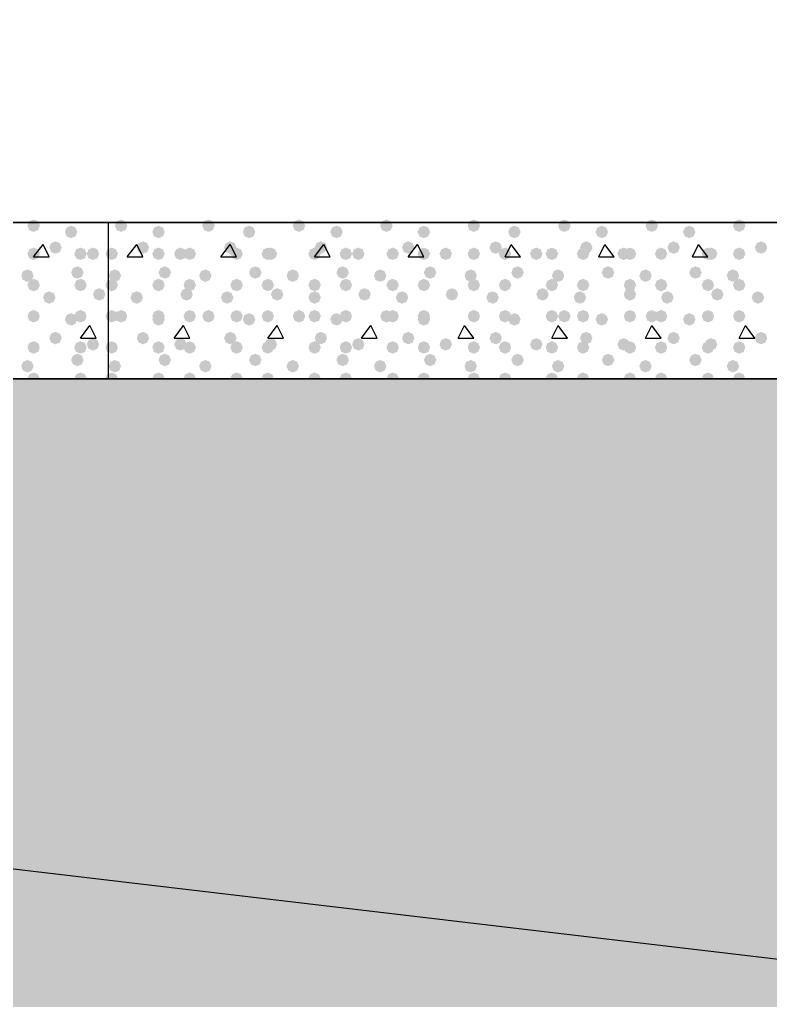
# Model space of a CAD drawing. Header units: millimetres. Extents: x 0 to 420, y 0 to 297.
# Drawn here: x 89.77 to 99.95, y 118.49 to 131.78 of the extents above; entities that cross this region are included whole.
import ezdxf

# ---------------------------------------------------------------- set-up
doc = ezdxf.new("R2010")
doc.units = ezdxf.units.MM
doc.layers.get('0').update_dxf_attribs({"linetype": 'CONTINUOUS'})

msp = doc.modelspace()

# ---------------------------------------------------------------- hatches: boundary and pattern name
at = {"true_color": 0x000007}
for points in [[(90.043, 128.989667), (90.018129, 128.929871), (89.958333, 128.905), (89.898537, 128.929871), (89.873667, 128.989667), (89.898537, 129.049462), (89.958333, 129.074333), (90.018129, 129.049463)], [(90.551, 128.905), (90.526129, 128.845204), (90.466333, 128.820333), (90.406537, 128.845204), (90.381667, 128.905), (90.406537, 128.964796), (90.466333, 128.989667), (90.526129, 128.964796)], [(90.339333, 128.693333), (90.314462, 128.633537), (90.254667, 128.608667), (90.194871, 128.633537), (90.17, 128.693333), (90.194871, 128.753129), (90.254667, 128.778), (90.314462, 128.753129)], [(90.043, 128.608667), (90.018129, 128.548871), (89.958333, 128.524), (89.898537, 128.548871), (89.873667, 128.608667), (89.898537, 128.668462), (89.958333, 128.693333), (90.018129, 128.668463)], [(90.678, 128.608667), (90.653129, 128.548871), (90.593333, 128.524), (90.533537, 128.548871), (90.508667, 128.608667), (90.533537, 128.668462), (90.593333, 128.693333), (90.653129, 128.668463)], [(90.847333, 128.608667), (90.822463, 128.548871), (90.762667, 128.524), (90.702871, 128.548871), (90.678, 128.608667), (90.702871, 128.668462), (90.762667, 128.693333), (90.822462, 128.668463)], [(89.958333, 128.312333), (89.933463, 128.252537), (89.873667, 128.227667), (89.813871, 128.252537), (89.789, 128.312333), (89.813871, 128.372129), (89.873667, 128.397), (89.933462, 128.372129)], [(90.635667, 128.354667), (90.610796, 128.294871), (90.551, 128.27), (90.491204, 128.294871), (90.466333, 128.354667), (90.491204, 128.414462), (90.551, 128.439333), (90.610796, 128.414463)], [(90.043, 128.185333), (90.018129, 128.125538), (89.958333, 128.100667), (89.898537, 128.125538), (89.873667, 128.185333), (89.898537, 128.245129), (89.958333, 128.27), (90.018129, 128.245129)], [(90.678, 128.185333), (90.653129, 128.125538), (90.593333, 128.100667), (90.533537, 128.125538), (90.508667, 128.185333), (90.533537, 128.245129), (90.593333, 128.27), (90.653129, 128.245129)], [(90.254667, 128.016), (90.229796, 127.956204), (90.17, 127.931333), (90.110204, 127.956204), (90.085333, 128.016), (90.110204, 128.075796), (90.17, 128.100667), (90.229796, 128.075796)], [(90.932, 128.058333), (90.907129, 127.998538), (90.847333, 127.973667), (90.787538, 127.998538), (90.762667, 128.058333), (90.787537, 128.118129), (90.847333, 128.143), (90.907129, 128.118129)], [(90.043, 127.762), (90.018129, 127.702204), (89.958333, 127.677333), (89.898537, 127.702204), (89.873667, 127.762), (89.898537, 127.821796), (89.958333, 127.846667), (90.018129, 127.821796)], [(90.043, 127.762), (90.018129, 127.702204), (89.958333, 127.677333), (89.898537, 127.702204), (89.873667, 127.762), (89.898537, 127.821796), (89.958333, 127.846667), (90.018129, 127.821796)], [(90.551, 127.719667), (90.526129, 127.659871), (90.466333, 127.635), (90.406537, 127.659871), (90.381667, 127.719667), (90.406537, 127.779462), (90.466333, 127.804333), (90.526129, 127.779463)], [(90.678, 127.762), (90.653129, 127.702204), (90.593333, 127.677333), (90.533537, 127.702204), (90.508667, 127.762), (90.533537, 127.821796), (90.593333, 127.846667), (90.653129, 127.821796)], [(90.339333, 127.465667), (90.314462, 127.405871), (90.254667, 127.381), (90.194871, 127.405871), (90.17, 127.465667), (90.194871, 127.525462), (90.254667, 127.550333), (90.314462, 127.525463)], [(90.043, 127.338667), (90.018129, 127.278871), (89.958333, 127.254), (89.898537, 127.278871), (89.873667, 127.338667), (89.898537, 127.398462), (89.958333, 127.423333), (90.018129, 127.398463)], [(90.678, 127.338667), (90.653129, 127.278871), (90.593333, 127.254), (90.533537, 127.278871), (90.508667, 127.338667), (90.533537, 127.398462), (90.593333, 127.423333), (90.653129, 127.398463)], [(90.847333, 127.381), (90.822463, 127.321204), (90.762667, 127.296333), (90.702871, 127.321204), (90.678, 127.381), (90.702871, 127.440796), (90.762667, 127.465667), (90.822462, 127.440796)], [(90.635667, 127.169333), (90.610796, 127.109537), (90.551, 127.084667), (90.491204, 127.109537), (90.466333, 127.169333), (90.491204, 127.229129), (90.551, 127.254), (90.610796, 127.229129)], [(89.958333, 127.084667), (89.933463, 127.024871), (89.873667, 127), (89.813871, 127.024871), (89.789, 127.084667), (89.813871, 127.144462), (89.873667, 127.169333), (89.933462, 127.144463)], [(90.043, 126.915333), (90.018129, 126.855538), (89.958333, 126.830667), (89.898537, 126.855538), (89.873667, 126.915333), (89.898537, 126.975129), (89.958333, 127), (90.018129, 126.975129)], [(90.678, 126.915333), (90.653129, 126.855538), (90.593333, 126.830667), (90.533537, 126.855538), (90.508667, 126.915333), (90.533537, 126.975129), (90.593333, 127), (90.653129, 126.975129)]]:
    msp.add_hatch(color=0, dxfattribs=at).paths.add_polyline_path(points, flags=0)
at = {"true_color": 0x000008}
for points in [[(91.228333, 128.989667), (91.203463, 128.929871), (91.143667, 128.905), (91.083871, 128.929871), (91.059, 128.989667), (91.083871, 129.049462), (91.143667, 129.074333), (91.203462, 129.049463)], [(91.736333, 128.905), (91.711462, 128.845204), (91.651667, 128.820333), (91.591871, 128.845204), (91.567, 128.905), (91.591871, 128.964796), (91.651667, 128.989667), (91.711462, 128.964796)], [(92.413667, 128.989667), (92.388796, 128.929871), (92.329, 128.905), (92.269204, 128.929871), (92.244333, 128.989667), (92.269204, 129.049462), (92.329, 129.074333), (92.388796, 129.049463)], [(92.964, 128.905), (92.939129, 128.845204), (92.879333, 128.820333), (92.819538, 128.845204), (92.794667, 128.905), (92.819537, 128.964796), (92.879333, 128.989667), (92.939129, 128.964796)], [(93.641333, 128.989667), (93.616462, 128.929871), (93.556667, 128.905), (93.496871, 128.929871), (93.472, 128.989667), (93.496871, 129.049462), (93.556667, 129.074333), (93.616462, 129.049463)], [(94.149333, 128.905), (94.124462, 128.845204), (94.064667, 128.820333), (94.004871, 128.845204), (93.98, 128.905), (94.004871, 128.964796), (94.064667, 128.989667), (94.124462, 128.964796)], [(94.826667, 128.989667), (94.801796, 128.929871), (94.742, 128.905), (94.682204, 128.929871), (94.657333, 128.989667), (94.682204, 129.049462), (94.742, 129.074333), (94.801796, 129.049463)], [(95.334667, 128.905), (95.309796, 128.845204), (95.25, 128.820333), (95.190204, 128.845204), (95.165333, 128.905), (95.190204, 128.964796), (95.25, 128.989667), (95.309796, 128.964796)], [(96.012, 128.989667), (95.987129, 128.929871), (95.927333, 128.905), (95.867538, 128.929871), (95.842667, 128.989667), (95.867537, 129.049462), (95.927333, 129.074333), (95.987129, 129.049463)], [(96.562333, 128.905), (96.537463, 128.845204), (96.477667, 128.820333), (96.417871, 128.845204), (96.393, 128.905), (96.417871, 128.964796), (96.477667, 128.989667), (96.537462, 128.964796)], [(97.239667, 128.989667), (97.214796, 128.929871), (97.155, 128.905), (97.095204, 128.929871), (97.070333, 128.989667), (97.095204, 129.049462), (97.155, 129.074333), (97.214796, 129.049463)], [(97.747667, 128.905), (97.722796, 128.845204), (97.663, 128.820333), (97.603204, 128.845204), (97.578333, 128.905), (97.603204, 128.964796), (97.663, 128.989667), (97.722796, 128.964796)], [(98.425, 128.989667), (98.400129, 128.929871), (98.340333, 128.905), (98.280538, 128.929871), (98.255667, 128.989667), (98.280537, 129.049462), (98.340333, 129.074333), (98.400129, 129.049463)], [(98.933, 128.905), (98.908129, 128.845204), (98.848333, 128.820333), (98.788537, 128.845204), (98.763667, 128.905), (98.788537, 128.964796), (98.848333, 128.989667), (98.908129, 128.964796)], [(99.610333, 128.989667), (99.585463, 128.929871), (99.525667, 128.905), (99.465871, 128.929871), (99.441, 128.989667), (99.465871, 129.049462), (99.525667, 129.074333), (99.585462, 129.049463)], [(91.524667, 128.693333), (91.499796, 128.633537), (91.44, 128.608667), (91.380204, 128.633537), (91.355333, 128.693333), (91.380204, 128.753129), (91.44, 128.778), (91.499796, 128.753129)], [(92.71, 128.693333), (92.685129, 128.633537), (92.625333, 128.608667), (92.565538, 128.633537), (92.540667, 128.693333), (92.565537, 128.753129), (92.625333, 128.778), (92.685129, 128.753129)], [(93.937667, 128.693333), (93.912796, 128.633537), (93.853, 128.608667), (93.793204, 128.633537), (93.768333, 128.693333), (93.793204, 128.753129), (93.853, 128.778), (93.912796, 128.753129)], [(95.123, 128.693333), (95.098129, 128.633537), (95.038333, 128.608667), (94.978537, 128.633537), (94.953667, 128.693333), (94.978537, 128.753129), (95.038333, 128.778), (95.098129, 128.753129)], [(96.308333, 128.693333), (96.283463, 128.633537), (96.223667, 128.608667), (96.163871, 128.633537), (96.139, 128.693333), (96.163871, 128.753129), (96.223667, 128.778), (96.283462, 128.753129)], [(97.536, 128.693333), (97.511129, 128.633537), (97.451333, 128.608667), (97.391537, 128.633537), (97.366667, 128.693333), (97.391537, 128.753129), (97.451333, 128.778), (97.511129, 128.753129)], [(98.721333, 128.693333), (98.696462, 128.633537), (98.636667, 128.608667), (98.576871, 128.633537), (98.552, 128.693333), (98.576871, 128.753129), (98.636667, 128.778), (98.696462, 128.753129)], [(99.906667, 128.693333), (99.881796, 128.633537), (99.822, 128.608667), (99.762204, 128.633537), (99.737333, 128.693333), (99.762204, 128.753129), (99.822, 128.778), (99.881796, 128.753129)], [(91.101333, 128.608667), (91.076462, 128.548871), (91.016667, 128.524), (90.956871, 128.548871), (90.932, 128.608667), (90.956871, 128.668462), (91.016667, 128.693333), (91.076462, 128.668463)], [(91.736333, 128.608667), (91.711462, 128.548871), (91.651667, 128.524), (91.591871, 128.548871), (91.567, 128.608667), (91.591871, 128.668462), (91.651667, 128.693333), (91.711462, 128.668463)], [(92.032667, 128.608667), (92.007796, 128.548871), (91.948, 128.524), (91.888204, 128.548871), (91.863333, 128.608667), (91.888204, 128.668462), (91.948, 128.693333), (92.007796, 128.668463)], [(92.159667, 128.608667), (92.134796, 128.548871), (92.075, 128.524), (92.015204, 128.548871), (91.990333, 128.608667), (92.015204, 128.668462), (92.075, 128.693333), (92.134796, 128.668463)], [(92.794667, 128.608667), (92.769796, 128.548871), (92.71, 128.524), (92.650204, 128.548871), (92.625333, 128.608667), (92.650204, 128.668462), (92.71, 128.693333), (92.769796, 128.668463)], [(93.218, 128.608667), (93.193129, 128.548871), (93.133333, 128.524), (93.073538, 128.548871), (93.048667, 128.608667), (93.073537, 128.668462), (93.133333, 128.693333), (93.193129, 128.668463)], [(93.260333, 128.608667), (93.235463, 128.548871), (93.175667, 128.524), (93.115871, 128.548871), (93.091, 128.608667), (93.115871, 128.668462), (93.175667, 128.693333), (93.235462, 128.668463)], [(93.853, 128.608667), (93.828129, 128.548871), (93.768333, 128.524), (93.708537, 128.548871), (93.683667, 128.608667), (93.708537, 128.668462), (93.768333, 128.693333), (93.828129, 128.668463)], [(94.276333, 128.608667), (94.251463, 128.548871), (94.191667, 128.524), (94.131871, 128.548871), (94.107, 128.608667), (94.131871, 128.668462), (94.191667, 128.693333), (94.251462, 128.668463)], [(94.445667, 128.608667), (94.420796, 128.548871), (94.361, 128.524), (94.301204, 128.548871), (94.276333, 128.608667), (94.301204, 128.668462), (94.361, 128.693333), (94.420796, 128.668463)], [(94.911333, 128.608667), (94.886462, 128.548871), (94.826667, 128.524), (94.766871, 128.548871), (94.742, 128.608667), (94.766871, 128.668462), (94.826667, 128.693333), (94.886462, 128.668463)], [(95.334667, 128.608667), (95.309796, 128.548871), (95.25, 128.524), (95.190204, 128.548871), (95.165333, 128.608667), (95.190204, 128.668462), (95.25, 128.693333), (95.309796, 128.668463)], [(95.631, 128.608667), (95.606129, 128.548871), (95.546333, 128.524), (95.486537, 128.548871), (95.461667, 128.608667), (95.486537, 128.668462), (95.546333, 128.693333), (95.606129, 128.668463)], [(96.012, 128.608667), (95.987129, 128.548871), (95.927333, 128.524), (95.867538, 128.548871), (95.842667, 128.608667), (95.867537, 128.668462), (95.927333, 128.693333), (95.987129, 128.668463)], [(96.435333, 128.608667), (96.410463, 128.548871), (96.350667, 128.524), (96.290871, 128.548871), (96.266, 128.608667), (96.290871, 128.668462), (96.350667, 128.693333), (96.410462, 128.668463)], [(96.858667, 128.608667), (96.833796, 128.548871), (96.774, 128.524), (96.714204, 128.548871), (96.689333, 128.608667), (96.714204, 128.668462), (96.774, 128.693333), (96.833796, 128.668463)], [(97.070333, 128.608667), (97.045463, 128.548871), (96.985667, 128.524), (96.925871, 128.548871), (96.901, 128.608667), (96.925871, 128.668462), (96.985667, 128.693333), (97.045462, 128.668463)], [(97.493667, 128.608667), (97.468796, 128.548871), (97.409, 128.524), (97.349204, 128.548871), (97.324333, 128.608667), (97.349204, 128.668462), (97.409, 128.693333), (97.468796, 128.668463)], [(98.044, 128.608667), (98.019129, 128.548871), (97.959333, 128.524), (97.899538, 128.548871), (97.874667, 128.608667), (97.899537, 128.668462), (97.959333, 128.693333), (98.019129, 128.668463)], [(98.128667, 128.608667), (98.103796, 128.548871), (98.044, 128.524), (97.984204, 128.548871), (97.959333, 128.608667), (97.984204, 128.668462), (98.044, 128.693333), (98.103796, 128.668463)], [(98.552, 128.608667), (98.527129, 128.548871), (98.467333, 128.524), (98.407538, 128.548871), (98.382667, 128.608667), (98.407537, 128.668462), (98.467333, 128.693333), (98.527129, 128.668463)], [(99.187, 128.608667), (99.162129, 128.548871), (99.102333, 128.524), (99.042538, 128.548871), (99.017667, 128.608667), (99.042537, 128.668462), (99.102333, 128.693333), (99.162129, 128.668463)], [(99.229333, 128.608667), (99.204462, 128.548871), (99.144667, 128.524), (99.084871, 128.548871), (99.06, 128.608667), (99.084871, 128.668462), (99.144667, 128.693333), (99.204462, 128.668463)], [(99.610333, 128.608667), (99.585463, 128.548871), (99.525667, 128.524), (99.465871, 128.548871), (99.441, 128.608667), (99.465871, 128.668462), (99.525667, 128.693333), (99.585462, 128.668463)], [(91.143667, 128.312333), (91.118796, 128.252537), (91.059, 128.227667), (90.999204, 128.252537), (90.974333, 128.312333), (90.999204, 128.372129), (91.059, 128.397), (91.118796, 128.372129)], [(91.821, 128.354667), (91.796129, 128.294871), (91.736333, 128.27), (91.676537, 128.294871), (91.651667, 128.354667), (91.676537, 128.414462), (91.736333, 128.439333), (91.796129, 128.414463)], [(92.371333, 128.312333), (92.346463, 128.252537), (92.286667, 128.227667), (92.226871, 128.252537), (92.202, 128.312333), (92.226871, 128.372129), (92.286667, 128.397), (92.346462, 128.372129)], [(93.048667, 128.354667), (93.023796, 128.294871), (92.964, 128.27), (92.904204, 128.294871), (92.879333, 128.354667), (92.904204, 128.414462), (92.964, 128.439333), (93.023796, 128.414463)], [(93.556667, 128.312333), (93.531796, 128.252537), (93.472, 128.227667), (93.412204, 128.252537), (93.387333, 128.312333), (93.412204, 128.372129), (93.472, 128.397), (93.531796, 128.372129)], [(94.234, 128.354667), (94.209129, 128.294871), (94.149333, 128.27), (94.089538, 128.294871), (94.064667, 128.354667), (94.089537, 128.414462), (94.149333, 128.439333), (94.209129, 128.414463)], [(94.742, 128.312333), (94.717129, 128.252537), (94.657333, 128.227667), (94.597538, 128.252537), (94.572667, 128.312333), (94.597537, 128.372129), (94.657333, 128.397), (94.717129, 128.372129)], [(95.419333, 128.354667), (95.394462, 128.294871), (95.334667, 128.27), (95.274871, 128.294871), (95.25, 128.354667), (95.274871, 128.414462), (95.334667, 128.439333), (95.394462, 128.414463)], [(95.969667, 128.312333), (95.944796, 128.252537), (95.885, 128.227667), (95.825204, 128.252537), (95.800333, 128.312333), (95.825204, 128.372129), (95.885, 128.397), (95.944796, 128.372129)], [(96.604667, 128.354667), (96.579796, 128.294871), (96.52, 128.27), (96.460204, 128.294871), (96.435333, 128.354667), (96.460204, 128.414462), (96.52, 128.439333), (96.579796, 128.414463)], [(97.155, 128.312333), (97.130129, 128.252537), (97.070333, 128.227667), (97.010538, 128.252537), (96.985667, 128.312333), (97.010537, 128.372129), (97.070333, 128.397), (97.130129, 128.372129)], [(97.832333, 128.354667), (97.807463, 128.294871), (97.747667, 128.27), (97.687871, 128.294871), (97.663, 128.354667), (97.687871, 128.414462), (97.747667, 128.439333), (97.807462, 128.414463)], [(98.340333, 128.312333), (98.315463, 128.252537), (98.255667, 128.227667), (98.195871, 128.252537), (98.171, 128.312333), (98.195871, 128.372129), (98.255667, 128.397), (98.315462, 128.372129)], [(99.017667, 128.354667), (98.992796, 128.294871), (98.933, 128.27), (98.873204, 128.294871), (98.848333, 128.354667), (98.873204, 128.414462), (98.933, 128.439333), (98.992796, 128.414463)], [(99.525667, 128.312333), (99.500796, 128.252537), (99.441, 128.227667), (99.381204, 128.252537), (99.356333, 128.312333), (99.381204, 128.372129), (99.441, 128.397), (99.500796, 128.372129)], [(91.101333, 128.185333), (91.076462, 128.125538), (91.016667, 128.100667), (90.956871, 128.125538), (90.932, 128.185333), (90.956871, 128.245129), (91.016667, 128.27), (91.076462, 128.245129)], [(91.736333, 128.185333), (91.711462, 128.125538), (91.651667, 128.100667), (91.591871, 128.125538), (91.567, 128.185333), (91.591871, 128.245129), (91.651667, 128.27), (91.711462, 128.245129)], [(92.159667, 128.185333), (92.134796, 128.125538), (92.075, 128.100667), (92.015204, 128.125538), (91.990333, 128.185333), (92.015204, 128.245129), (92.075, 128.27), (92.134796, 128.245129)], [(92.794667, 128.185333), (92.769796, 128.125538), (92.71, 128.100667), (92.650204, 128.125538), (92.625333, 128.185333), (92.650204, 128.245129), (92.71, 128.27), (92.769796, 128.245129)], [(93.218, 128.185333), (93.193129, 128.125538), (93.133333, 128.100667), (93.073538, 128.125538), (93.048667, 128.185333), (93.073537, 128.245129), (93.133333, 128.27), (93.193129, 128.245129)], [(93.853, 128.185333), (93.828129, 128.125538), (93.768333, 128.100667), (93.708537, 128.125538), (93.683667, 128.185333), (93.708537, 128.245129), (93.768333, 128.27), (93.828129, 128.245129)], [(94.276333, 128.185333), (94.251463, 128.125538), (94.191667, 128.100667), (94.131871, 128.125538), (94.107, 128.185333), (94.131871, 128.245129), (94.191667, 128.27), (94.251462, 128.245129)], [(94.911333, 128.185333), (94.886462, 128.125538), (94.826667, 128.100667), (94.766871, 128.125538), (94.742, 128.185333), (94.766871, 128.245129), (94.826667, 128.27), (94.886462, 128.245129)], [(95.334667, 128.185333), (95.309796, 128.125538), (95.25, 128.100667), (95.190204, 128.125538), (95.165333, 128.185333), (95.190204, 128.245129), (95.25, 128.27), (95.309796, 128.245129)], [(96.012, 128.185333), (95.987129, 128.125538), (95.927333, 128.100667), (95.867538, 128.125538), (95.842667, 128.185333), (95.867537, 128.245129), (95.927333, 128.27), (95.987129, 128.245129)], [(96.435333, 128.185333), (96.410463, 128.125538), (96.350667, 128.100667), (96.290871, 128.125538), (96.266, 128.185333), (96.290871, 128.245129), (96.350667, 128.27), (96.410462, 128.245129)], [(97.070333, 128.185333), (97.045463, 128.125538), (96.985667, 128.100667), (96.925871, 128.125538), (96.901, 128.185333), (96.925871, 128.245129), (96.985667, 128.27), (97.045462, 128.245129)], [(97.493667, 128.185333), (97.468796, 128.125538), (97.409, 128.100667), (97.349204, 128.125538), (97.324333, 128.185333), (97.349204, 128.245129), (97.409, 128.27), (97.468796, 128.245129)], [(98.128667, 128.185333), (98.103796, 128.125538), (98.044, 128.100667), (97.984204, 128.125538), (97.959333, 128.185333), (97.984204, 128.245129), (98.044, 128.27), (98.103796, 128.245129)], [(98.552, 128.185333), (98.527129, 128.125538), (98.467333, 128.100667), (98.407538, 128.125538), (98.382667, 128.185333), (98.407537, 128.245129), (98.467333, 128.27), (98.527129, 128.245129)], [(99.187, 128.185333), (99.162129, 128.125538), (99.102333, 128.100667), (99.042538, 128.125538), (99.017667, 128.185333), (99.042537, 128.245129), (99.102333, 128.27), (99.162129, 128.245129)], [(99.610333, 128.185333), (99.585463, 128.125538), (99.525667, 128.100667), (99.465871, 128.125538), (99.441, 128.185333), (99.465871, 128.245129), (99.525667, 128.27), (99.585462, 128.245129)], [(91.44, 128.016), (91.415129, 127.956204), (91.355333, 127.931333), (91.295538, 127.956204), (91.270667, 128.016), (91.295537, 128.075796), (91.355333, 128.100667), (91.415129, 128.075796)], [(92.117333, 128.058333), (92.092463, 127.998538), (92.032667, 127.973667), (91.972871, 127.998538), (91.948, 128.058333), (91.972871, 128.118129), (92.032667, 128.143), (92.092462, 128.118129)], [(92.667667, 128.016), (92.642796, 127.956204), (92.583, 127.931333), (92.523204, 127.956204), (92.498333, 128.016), (92.523204, 128.075796), (92.583, 128.100667), (92.642796, 128.075796)], [(93.345, 128.058333), (93.320129, 127.998538), (93.260333, 127.973667), (93.200538, 127.998538), (93.175667, 128.058333), (93.200537, 128.118129), (93.260333, 128.143), (93.320129, 128.118129)], [(93.853, 128.016), (93.828129, 127.956204), (93.768333, 127.931333), (93.708537, 127.956204), (93.683667, 128.016), (93.708537, 128.075796), (93.768333, 128.100667), (93.828129, 128.075796)], [(94.530333, 128.058333), (94.505463, 127.998538), (94.445667, 127.973667), (94.385871, 127.998538), (94.361, 128.058333), (94.385871, 128.118129), (94.445667, 128.143), (94.505462, 128.118129)], [(95.038333, 128.016), (95.013463, 127.956204), (94.953667, 127.931333), (94.893871, 127.956204), (94.869, 128.016), (94.893871, 128.075796), (94.953667, 128.100667), (95.013462, 128.075796)], [(95.715667, 128.058333), (95.690796, 127.998538), (95.631, 127.973667), (95.571204, 127.998538), (95.546333, 128.058333), (95.571204, 128.118129), (95.631, 128.143), (95.690796, 128.118129)], [(96.266, 128.016), (96.241129, 127.956204), (96.181333, 127.931333), (96.121537, 127.956204), (96.096667, 128.016), (96.121537, 128.075796), (96.181333, 128.100667), (96.241129, 128.075796)], [(96.943333, 128.058333), (96.918463, 127.998538), (96.858667, 127.973667), (96.798871, 127.998538), (96.774, 128.058333), (96.798871, 128.118129), (96.858667, 128.143), (96.918462, 128.118129)], [(97.451333, 128.016), (97.426463, 127.956204), (97.366667, 127.931333), (97.306871, 127.956204), (97.282, 128.016), (97.306871, 128.075796), (97.366667, 128.100667), (97.426462, 128.075796)], [(98.128667, 128.058333), (98.103796, 127.998538), (98.044, 127.973667), (97.984204, 127.998538), (97.959333, 128.058333), (97.984204, 128.118129), (98.044, 128.143), (98.103796, 128.118129)], [(98.636667, 128.016), (98.611796, 127.956204), (98.552, 127.931333), (98.492204, 127.956204), (98.467333, 128.016), (98.492204, 128.075796), (98.552, 128.100667), (98.611796, 128.075796)], [(99.314, 128.058333), (99.289129, 127.998538), (99.229333, 127.973667), (99.169538, 127.998538), (99.144667, 128.058333), (99.169537, 128.118129), (99.229333, 128.143), (99.289129, 128.118129)], [(99.864333, 128.016), (99.839462, 127.956204), (99.779667, 127.931333), (99.719871, 127.956204), (99.695, 128.016), (99.719871, 128.075796), (99.779667, 128.100667), (99.839462, 128.075796)], [(91.101333, 127.762), (91.076462, 127.702204), (91.016667, 127.677333), (90.956871, 127.702204), (90.932, 127.762), (90.956871, 127.821796), (91.016667, 127.846667), (91.076462, 127.821796)], [(91.228333, 127.762), (91.203463, 127.702204), (91.143667, 127.677333), (91.083871, 127.702204), (91.059, 127.762), (91.083871, 127.821796), (91.143667, 127.846667), (91.203462, 127.821796)], [(91.736333, 127.762), (91.711462, 127.702204), (91.651667, 127.677333), (91.591871, 127.702204), (91.567, 127.762), (91.591871, 127.821796), (91.651667, 127.846667), (91.711462, 127.821796)], [(91.736333, 127.719667), (91.711462, 127.659871), (91.651667, 127.635), (91.591871, 127.659871), (91.567, 127.719667), (91.591871, 127.779462), (91.651667, 127.804333), (91.711462, 127.779463)], [(92.159667, 127.762), (92.134796, 127.702204), (92.075, 127.677333), (92.015204, 127.702204), (91.990333, 127.762), (92.015204, 127.821796), (92.075, 127.846667), (92.134796, 127.821796)], [(92.413667, 127.762), (92.388796, 127.702204), (92.329, 127.677333), (92.269204, 127.702204), (92.244333, 127.762), (92.269204, 127.821796), (92.329, 127.846667), (92.388796, 127.821796)], [(92.794667, 127.762), (92.769796, 127.702204), (92.71, 127.677333), (92.650204, 127.702204), (92.625333, 127.762), (92.650204, 127.821796), (92.71, 127.846667), (92.769796, 127.821796)], [(92.964, 127.719667), (92.939129, 127.659871), (92.879333, 127.635), (92.819538, 127.659871), (92.794667, 127.719667), (92.819537, 127.779462), (92.879333, 127.804333), (92.939129, 127.779463)], [(93.218, 127.762), (93.193129, 127.702204), (93.133333, 127.677333), (93.073538, 127.702204), (93.048667, 127.762), (93.073537, 127.821796), (93.133333, 127.846667), (93.193129, 127.821796)], [(93.641333, 127.762), (93.616462, 127.702204), (93.556667, 127.677333), (93.496871, 127.702204), (93.472, 127.762), (93.496871, 127.821796), (93.556667, 127.846667), (93.616462, 127.821796)], [(93.853, 127.762), (93.828129, 127.702204), (93.768333, 127.677333), (93.708537, 127.702204), (93.683667, 127.762), (93.708537, 127.821796), (93.768333, 127.846667), (93.828129, 127.821796)], [(94.149333, 127.719667), (94.124462, 127.659871), (94.064667, 127.635), (94.004871, 127.659871), (93.98, 127.719667), (94.004871, 127.779462), (94.064667, 127.804333), (94.124462, 127.779463)], [(94.276333, 127.762), (94.251463, 127.702204), (94.191667, 127.677333), (94.131871, 127.702204), (94.107, 127.762), (94.131871, 127.821796), (94.191667, 127.846667), (94.251462, 127.821796)], [(94.826667, 127.762), (94.801796, 127.702204), (94.742, 127.677333), (94.682204, 127.702204), (94.657333, 127.762), (94.682204, 127.821796), (94.742, 127.846667), (94.801796, 127.821796)], [(94.911333, 127.762), (94.886462, 127.702204), (94.826667, 127.677333), (94.766871, 127.702204), (94.742, 127.762), (94.766871, 127.821796), (94.826667, 127.846667), (94.886462, 127.821796)], [(95.334667, 127.762), (95.309796, 127.702204), (95.25, 127.677333), (95.190204, 127.702204), (95.165333, 127.762), (95.190204, 127.821796), (95.25, 127.846667), (95.309796, 127.821796)], [(95.334667, 127.719667), (95.309796, 127.659871), (95.25, 127.635), (95.190204, 127.659871), (95.165333, 127.719667), (95.190204, 127.779462), (95.25, 127.804333), (95.309796, 127.779463)], [(96.012, 127.762), (95.987129, 127.702204), (95.927333, 127.677333), (95.867538, 127.702204), (95.842667, 127.762), (95.867537, 127.821796), (95.927333, 127.846667), (95.987129, 127.821796)], [(96.012, 127.762), (95.987129, 127.702204), (95.927333, 127.677333), (95.867538, 127.702204), (95.842667, 127.762), (95.867537, 127.821796), (95.927333, 127.846667), (95.987129, 127.821796)], [(96.435333, 127.762), (96.410463, 127.702204), (96.350667, 127.677333), (96.290871, 127.702204), (96.266, 127.762), (96.290871, 127.821796), (96.350667, 127.846667), (96.410462, 127.821796)], [(96.562333, 127.719667), (96.537463, 127.659871), (96.477667, 127.635), (96.417871, 127.659871), (96.393, 127.719667), (96.417871, 127.779462), (96.477667, 127.804333), (96.537462, 127.779463)], [(97.070333, 127.762), (97.045463, 127.702204), (96.985667, 127.677333), (96.925871, 127.702204), (96.901, 127.762), (96.925871, 127.821796), (96.985667, 127.846667), (97.045462, 127.821796)], [(97.239667, 127.762), (97.214796, 127.702204), (97.155, 127.677333), (97.095204, 127.702204), (97.070333, 127.762), (97.095204, 127.821796), (97.155, 127.846667), (97.214796, 127.821796)], [(97.493667, 127.762), (97.468796, 127.702204), (97.409, 127.677333), (97.349204, 127.702204), (97.324333, 127.762), (97.349204, 127.821796), (97.409, 127.846667), (97.468796, 127.821796)], [(97.747667, 127.719667), (97.722796, 127.659871), (97.663, 127.635), (97.603204, 127.659871), (97.578333, 127.719667), (97.603204, 127.779462), (97.663, 127.804333), (97.722796, 127.779463)], [(98.128667, 127.762), (98.103796, 127.702204), (98.044, 127.677333), (97.984204, 127.702204), (97.959333, 127.762), (97.984204, 127.821796), (98.044, 127.846667), (98.103796, 127.821796)], [(98.425, 127.762), (98.400129, 127.702204), (98.340333, 127.677333), (98.280538, 127.702204), (98.255667, 127.762), (98.280537, 127.821796), (98.340333, 127.846667), (98.400129, 127.821796)], [(98.552, 127.762), (98.527129, 127.702204), (98.467333, 127.677333), (98.407538, 127.702204), (98.382667, 127.762), (98.407537, 127.821796), (98.467333, 127.846667), (98.527129, 127.821796)], [(98.933, 127.719667), (98.908129, 127.659871), (98.848333, 127.635), (98.788537, 127.659871), (98.763667, 127.719667), (98.788537, 127.779462), (98.848333, 127.804333), (98.908129, 127.779463)], [(99.187, 127.762), (99.162129, 127.702204), (99.102333, 127.677333), (99.042538, 127.702204), (99.017667, 127.762), (99.042537, 127.821796), (99.102333, 127.846667), (99.162129, 127.821796)], [(99.610333, 127.762), (99.585463, 127.702204), (99.525667, 127.677333), (99.465871, 127.702204), (99.441, 127.762), (99.465871, 127.821796), (99.525667, 127.846667), (99.585462, 127.821796)], [(99.610333, 127.762), (99.585463, 127.702204), (99.525667, 127.677333), (99.465871, 127.702204), (99.441, 127.762), (99.465871, 127.821796), (99.525667, 127.846667), (99.585462, 127.821796)], [(91.524667, 127.465667), (91.499796, 127.405871), (91.44, 127.381), (91.380204, 127.405871), (91.355333, 127.465667), (91.380204, 127.525462), (91.44, 127.550333), (91.499796, 127.525463)], [(92.71, 127.465667), (92.685129, 127.405871), (92.625333, 127.381), (92.565538, 127.405871), (92.540667, 127.465667), (92.565537, 127.525462), (92.625333, 127.550333), (92.685129, 127.525463)], [(93.937667, 127.465667), (93.912796, 127.405871), (93.853, 127.381), (93.793204, 127.405871), (93.768333, 127.465667), (93.793204, 127.525462), (93.853, 127.550333), (93.912796, 127.525463)], [(95.123, 127.465667), (95.098129, 127.405871), (95.038333, 127.381), (94.978537, 127.405871), (94.953667, 127.465667), (94.978537, 127.525462), (95.038333, 127.550333), (95.098129, 127.525463)], [(96.308333, 127.465667), (96.283463, 127.405871), (96.223667, 127.381), (96.163871, 127.405871), (96.139, 127.465667), (96.163871, 127.525462), (96.223667, 127.550333), (96.283462, 127.525463)], [(97.536, 127.465667), (97.511129, 127.405871), (97.451333, 127.381), (97.391537, 127.405871), (97.366667, 127.465667), (97.391537, 127.525462), (97.451333, 127.550333), (97.511129, 127.525463)], [(98.721333, 127.465667), (98.696462, 127.405871), (98.636667, 127.381), (98.576871, 127.405871), (98.552, 127.465667), (98.576871, 127.525462), (98.636667, 127.550333), (98.696462, 127.525463)], [(99.906667, 127.465667), (99.881796, 127.405871), (99.822, 127.381), (99.762204, 127.405871), (99.737333, 127.465667), (99.762204, 127.525462), (99.822, 127.550333), (99.881796, 127.525463)], [(91.101333, 127.338667), (91.076462, 127.278871), (91.016667, 127.254), (90.956871, 127.278871), (90.932, 127.338667), (90.956871, 127.398462), (91.016667, 127.423333), (91.076462, 127.398463)], [(91.736333, 127.338667), (91.711462, 127.278871), (91.651667, 127.254), (91.591871, 127.278871), (91.567, 127.338667), (91.591871, 127.398462), (91.651667, 127.423333), (91.711462, 127.398463)], [(92.032667, 127.381), (92.007796, 127.321204), (91.948, 127.296333), (91.888204, 127.321204), (91.863333, 127.381), (91.888204, 127.440796), (91.948, 127.465667), (92.007796, 127.440796)], [(92.159667, 127.338667), (92.134796, 127.278871), (92.075, 127.254), (92.015204, 127.278871), (91.990333, 127.338667), (92.015204, 127.398462), (92.075, 127.423333), (92.134796, 127.398463)], [(92.794667, 127.338667), (92.769796, 127.278871), (92.71, 127.254), (92.650204, 127.278871), (92.625333, 127.338667), (92.650204, 127.398462), (92.71, 127.423333), (92.769796, 127.398463)], [(93.218, 127.338667), (93.193129, 127.278871), (93.133333, 127.254), (93.073538, 127.278871), (93.048667, 127.338667), (93.073537, 127.398462), (93.133333, 127.423333), (93.193129, 127.398463)], [(93.260333, 127.381), (93.235463, 127.321204), (93.175667, 127.296333), (93.115871, 127.321204), (93.091, 127.381), (93.115871, 127.440796), (93.175667, 127.465667), (93.235462, 127.440796)], [(93.853, 127.338667), (93.828129, 127.278871), (93.768333, 127.254), (93.708537, 127.278871), (93.683667, 127.338667), (93.708537, 127.398462), (93.768333, 127.423333), (93.828129, 127.398463)], [(94.276333, 127.338667), (94.251463, 127.278871), (94.191667, 127.254), (94.131871, 127.278871), (94.107, 127.338667), (94.131871, 127.398462), (94.191667, 127.423333), (94.251462, 127.398463)], [(94.445667, 127.381), (94.420796, 127.321204), (94.361, 127.296333), (94.301204, 127.321204), (94.276333, 127.381), (94.301204, 127.440796), (94.361, 127.465667), (94.420796, 127.440796)], [(94.911333, 127.338667), (94.886462, 127.278871), (94.826667, 127.254), (94.766871, 127.278871), (94.742, 127.338667), (94.766871, 127.398462), (94.826667, 127.423333), (94.886462, 127.398463)], [(95.334667, 127.338667), (95.309796, 127.278871), (95.25, 127.254), (95.190204, 127.278871), (95.165333, 127.338667), (95.190204, 127.398462), (95.25, 127.423333), (95.309796, 127.398463)], [(95.631, 127.381), (95.606129, 127.321204), (95.546333, 127.296333), (95.486537, 127.321204), (95.461667, 127.381), (95.486537, 127.440796), (95.546333, 127.465667), (95.606129, 127.440796)], [(96.012, 127.338667), (95.987129, 127.278871), (95.927333, 127.254), (95.867538, 127.278871), (95.842667, 127.338667), (95.867537, 127.398462), (95.927333, 127.423333), (95.987129, 127.398463)], [(96.435333, 127.338667), (96.410463, 127.278871), (96.350667, 127.254), (96.290871, 127.278871), (96.266, 127.338667), (96.290871, 127.398462), (96.350667, 127.423333), (96.410462, 127.398463)], [(96.858667, 127.381), (96.833796, 127.321204), (96.774, 127.296333), (96.714204, 127.321204), (96.689333, 127.381), (96.714204, 127.440796), (96.774, 127.465667), (96.833796, 127.440796)], [(97.070333, 127.338667), (97.045463, 127.278871), (96.985667, 127.254), (96.925871, 127.278871), (96.901, 127.338667), (96.925871, 127.398462), (96.985667, 127.423333), (97.045462, 127.398463)], [(97.493667, 127.338667), (97.468796, 127.278871), (97.409, 127.254), (97.349204, 127.278871), (97.324333, 127.338667), (97.349204, 127.398462), (97.409, 127.423333), (97.468796, 127.398463)], [(98.044, 127.381), (98.019129, 127.321204), (97.959333, 127.296333), (97.899538, 127.321204), (97.874667, 127.381), (97.899537, 127.440796), (97.959333, 127.465667), (98.019129, 127.440796)], [(98.128667, 127.338667), (98.103796, 127.278871), (98.044, 127.254), (97.984204, 127.278871), (97.959333, 127.338667), (97.984204, 127.398462), (98.044, 127.423333), (98.103796, 127.398463)], [(98.552, 127.338667), (98.527129, 127.278871), (98.467333, 127.254), (98.407538, 127.278871), (98.382667, 127.338667), (98.407537, 127.398462), (98.467333, 127.423333), (98.527129, 127.398463)], [(99.187, 127.338667), (99.162129, 127.278871), (99.102333, 127.254), (99.042538, 127.278871), (99.017667, 127.338667), (99.042537, 127.398462), (99.102333, 127.423333), (99.162129, 127.398463)], [(99.229333, 127.381), (99.204462, 127.321204), (99.144667, 127.296333), (99.084871, 127.321204), (99.06, 127.381), (99.084871, 127.440796), (99.144667, 127.465667), (99.204462, 127.440796)], [(99.610333, 127.338667), (99.585463, 127.278871), (99.525667, 127.254), (99.465871, 127.278871), (99.441, 127.338667), (99.465871, 127.398462), (99.525667, 127.423333), (99.585462, 127.398463)], [(91.821, 127.169333), (91.796129, 127.109537), (91.736333, 127.084667), (91.676537, 127.109537), (91.651667, 127.169333), (91.676537, 127.229129), (91.736333, 127.254), (91.796129, 127.229129)], [(93.048667, 127.169333), (93.023796, 127.109537), (92.964, 127.084667), (92.904204, 127.109537), (92.879333, 127.169333), (92.904204, 127.229129), (92.964, 127.254), (93.023796, 127.229129)], [(94.234, 127.169333), (94.209129, 127.109537), (94.149333, 127.084667), (94.089538, 127.109537), (94.064667, 127.169333), (94.089537, 127.229129), (94.149333, 127.254), (94.209129, 127.229129)], [(95.419333, 127.169333), (95.394462, 127.109537), (95.334667, 127.084667), (95.274871, 127.109537), (95.25, 127.169333), (95.274871, 127.229129), (95.334667, 127.254), (95.394462, 127.229129)], [(96.604667, 127.169333), (96.579796, 127.109537), (96.52, 127.084667), (96.460204, 127.109537), (96.435333, 127.169333), (96.460204, 127.229129), (96.52, 127.254), (96.579796, 127.229129)], [(97.832333, 127.169333), (97.807463, 127.109537), (97.747667, 127.084667), (97.687871, 127.109537), (97.663, 127.169333), (97.687871, 127.229129), (97.747667, 127.254), (97.807462, 127.229129)], [(99.017667, 127.169333), (98.992796, 127.109537), (98.933, 127.084667), (98.873204, 127.109537), (98.848333, 127.169333), (98.873204, 127.229129), (98.933, 127.254), (98.992796, 127.229129)], [(91.143667, 127.084667), (91.118796, 127.024871), (91.059, 127), (90.999204, 127.024871), (90.974333, 127.084667), (90.999204, 127.144462), (91.059, 127.169333), (91.118796, 127.144463)], [(92.371333, 127.084667), (92.346463, 127.024871), (92.286667, 127), (92.226871, 127.024871), (92.202, 127.084667), (92.226871, 127.144462), (92.286667, 127.169333), (92.346462, 127.144463)], [(93.556667, 127.084667), (93.531796, 127.024871), (93.472, 127), (93.412204, 127.024871), (93.387333, 127.084667), (93.412204, 127.144462), (93.472, 127.169333), (93.531796, 127.144463)], [(94.742, 127.084667), (94.717129, 127.024871), (94.657333, 127), (94.597538, 127.024871), (94.572667, 127.084667), (94.597537, 127.144462), (94.657333, 127.169333), (94.717129, 127.144463)], [(95.969667, 127.084667), (95.944796, 127.024871), (95.885, 127), (95.825204, 127.024871), (95.800333, 127.084667), (95.825204, 127.144462), (95.885, 127.169333), (95.944796, 127.144463)], [(97.155, 127.084667), (97.130129, 127.024871), (97.070333, 127), (97.010538, 127.024871), (96.985667, 127.084667), (97.010537, 127.144462), (97.070333, 127.169333), (97.130129, 127.144463)], [(98.340333, 127.084667), (98.315463, 127.024871), (98.255667, 127), (98.195871, 127.024871), (98.171, 127.084667), (98.195871, 127.144462), (98.255667, 127.169333), (98.315462, 127.144463)], [(99.525667, 127.084667), (99.500796, 127.024871), (99.441, 127), (99.381204, 127.024871), (99.356333, 127.084667), (99.381204, 127.144462), (99.441, 127.169333), (99.500796, 127.144463)], [(91.101333, 126.915333), (91.076462, 126.855538), (91.016667, 126.830667), (90.956871, 126.855538), (90.932, 126.915333), (90.956871, 126.975129), (91.016667, 127), (91.076462, 126.975129)], [(91.736333, 126.915333), (91.711462, 126.855538), (91.651667, 126.830667), (91.591871, 126.855538), (91.567, 126.915333), (91.591871, 126.975129), (91.651667, 127), (91.711462, 126.975129)], [(92.159667, 126.915333), (92.134796, 126.855538), (92.075, 126.830667), (92.015204, 126.855538), (91.990333, 126.915333), (92.015204, 126.975129), (92.075, 127), (92.134796, 126.975129)], [(92.794667, 126.915333), (92.769796, 126.855538), (92.71, 126.830667), (92.650204, 126.855538), (92.625333, 126.915333), (92.650204, 126.975129), (92.71, 127), (92.769796, 126.975129)], [(93.218, 126.915333), (93.193129, 126.855538), (93.133333, 126.830667), (93.073538, 126.855538), (93.048667, 126.915333), (93.073537, 126.975129), (93.133333, 127), (93.193129, 126.975129)], [(93.853, 126.915333), (93.828129, 126.855538), (93.768333, 126.830667), (93.708537, 126.855538), (93.683667, 126.915333), (93.708537, 126.975129), (93.768333, 127), (93.828129, 126.975129)], [(94.276333, 126.915333), (94.251463, 126.855538), (94.191667, 126.830667), (94.131871, 126.855538), (94.107, 126.915333), (94.131871, 126.975129), (94.191667, 127), (94.251462, 126.975129)], [(94.911333, 126.915333), (94.886462, 126.855538), (94.826667, 126.830667), (94.766871, 126.855538), (94.742, 126.915333), (94.766871, 126.975129), (94.826667, 127), (94.886462, 126.975129)], [(95.334667, 126.915333), (95.309796, 126.855538), (95.25, 126.830667), (95.190204, 126.855538), (95.165333, 126.915333), (95.190204, 126.975129), (95.25, 127), (95.309796, 126.975129)], [(96.012, 126.915333), (95.987129, 126.855538), (95.927333, 126.830667), (95.867538, 126.855538), (95.842667, 126.915333), (95.867537, 126.975129), (95.927333, 127), (95.987129, 126.975129)], [(96.435333, 126.915333), (96.410463, 126.855538), (96.350667, 126.830667), (96.290871, 126.855538), (96.266, 126.915333), (96.290871, 126.975129), (96.350667, 127), (96.410462, 126.975129)], [(97.070333, 126.915333), (97.045463, 126.855538), (96.985667, 126.830667), (96.925871, 126.855538), (96.901, 126.915333), (96.925871, 126.975129), (96.985667, 127), (97.045462, 126.975129)], [(97.493667, 126.915333), (97.468796, 126.855538), (97.409, 126.830667), (97.349204, 126.855538), (97.324333, 126.915333), (97.349204, 126.975129), (97.409, 127), (97.468796, 126.975129)], [(98.128667, 126.915333), (98.103796, 126.855538), (98.044, 126.830667), (97.984204, 126.855538), (97.959333, 126.915333), (97.984204, 126.975129), (98.044, 127), (98.103796, 126.975129)], [(98.552, 126.915333), (98.527129, 126.855538), (98.467333, 126.830667), (98.407538, 126.855538), (98.382667, 126.915333), (98.407537, 126.975129), (98.467333, 127), (98.527129, 126.975129)], [(99.187, 126.915333), (99.162129, 126.855538), (99.102333, 126.830667), (99.042538, 126.855538), (99.017667, 126.915333), (99.042537, 126.975129), (99.102333, 127), (99.162129, 126.975129)], [(99.610333, 126.915333), (99.585463, 126.855538), (99.525667, 126.830667), (99.465871, 126.855538), (99.441, 126.915333), (99.465871, 126.975129), (99.525667, 127), (99.585462, 126.975129)]]:
    msp.add_hatch(color=0, dxfattribs=at).paths.add_polyline_path(points, flags=0)
h = msp.add_hatch(color=0, dxfattribs=at)
h.paths.add_polyline_path([(194.775667, 126.915333), (33.401, 126.915333), (194.775667, 107.865333)], flags=0)
h.paths.add_polyline_path([(33.401, 126.915333), (194.775667, 107.865333), (33.401, 107.865333)], flags=0)

# ---------------------------------------------------------------- linework, layer by layer
at = {"color": 0, "true_color": 0x000007}
for points in [[(32.342667, 126.915333), (32.342667, 150.241), (380.576667, 150.241), (380.576667, 126.915333), (218.101333, 126.915333), (218.101333, 105.748667), (194.775667, 105.748667), (194.775667, 126.915333)], [(32.342667, 126.915333), (32.342667, 150.241), (380.576667, 150.241), (380.576667, 126.915333), (218.101333, 126.915333), (218.101333, 105.748667), (194.775667, 105.748667), (194.775667, 126.915333)], [(88.857667, 129.032), (88.857667, 126.915333), (90.974333, 126.915333), (90.974333, 129.032)]]:
    msp.add_lwpolyline(points, close=True, dxfattribs=at)
at = {"color": 0, "true_color": 0x0000fd}
msp.add_lwpolyline([(215.984667, 129.032), (378.46, 129.032), (378.46, 148.124333), (34.459333, 148.124333), (34.459333, 129.032), (196.934667, 129.032), (196.934667, 107.865333), (215.984667, 107.865333)], close=True, dxfattribs=at)
at = {"color": 0, "true_color": 0x000007}
for points in [[(110.024333, 129.032), (90.974333, 129.032)], [(89.958333, 128.566333), (90.085333, 128.735667)], [(90.17, 128.566333), (90.085333, 128.735667)], [(89.958333, 128.566333), (90.17, 128.566333)], [(90.593333, 127.465667), (90.720333, 127.635)], [(90.805, 127.465667), (90.720333, 127.635)], [(90.593333, 127.465667), (90.805, 127.465667)], [(90.974333, 126.915333), (110.024333, 126.915333)]]:
    msp.add_lwpolyline(points, dxfattribs=at)
at = {"color": 0, "true_color": 0x000008}
for points in [[(91.228333, 128.566333), (91.355333, 128.735667)], [(91.44, 128.566333), (91.355333, 128.735667)], [(92.498333, 128.566333), (92.625333, 128.735667)], [(92.71, 128.566333), (92.625333, 128.735667)], [(93.768333, 128.566333), (93.895333, 128.735667)], [(93.98, 128.566333), (93.895333, 128.735667)], [(95.038333, 128.566333), (95.165333, 128.735667)], [(95.25, 128.566333), (95.165333, 128.735667)], [(96.350667, 128.566333), (96.435333, 128.735667)], [(96.562333, 128.566333), (96.435333, 128.735667)], [(97.620667, 128.566333), (97.705333, 128.735667)], [(97.832333, 128.566333), (97.705333, 128.735667)], [(98.890667, 128.566333), (98.975333, 128.735667)], [(99.102333, 128.566333), (98.975333, 128.735667)], [(91.228333, 128.566333), (91.44, 128.566333)], [(92.498333, 128.566333), (92.71, 128.566333)], [(93.768333, 128.566333), (93.98, 128.566333)], [(95.038333, 128.566333), (95.25, 128.566333)], [(96.350667, 128.566333), (96.562333, 128.566333)], [(97.620667, 128.566333), (97.832333, 128.566333)], [(98.890667, 128.566333), (99.102333, 128.566333)], [(91.863333, 127.465667), (91.990333, 127.635)], [(92.075, 127.465667), (91.990333, 127.635)], [(93.133333, 127.465667), (93.260333, 127.635)], [(93.345, 127.465667), (93.260333, 127.635)], [(94.403333, 127.465667), (94.530333, 127.635)], [(94.615, 127.465667), (94.530333, 127.635)], [(95.715667, 127.465667), (95.800333, 127.635)], [(95.927333, 127.465667), (95.800333, 127.635)], [(96.985667, 127.465667), (97.070333, 127.635)], [(97.197333, 127.465667), (97.070333, 127.635)], [(98.255667, 127.465667), (98.340333, 127.635)], [(98.467333, 127.465667), (98.340333, 127.635)], [(99.525667, 127.465667), (99.610333, 127.635)], [(99.737333, 127.465667), (99.610333, 127.635)], [(91.863333, 127.465667), (92.075, 127.465667)], [(93.133333, 127.465667), (93.345, 127.465667)], [(94.403333, 127.465667), (94.615, 127.465667)], [(95.715667, 127.465667), (95.927333, 127.465667)], [(96.985667, 127.465667), (97.197333, 127.465667)], [(98.255667, 127.465667), (98.467333, 127.465667)], [(99.525667, 127.465667), (99.737333, 127.465667)]]:
    msp.add_lwpolyline(points, dxfattribs=at)
for points in [[(194.775667, 126.915333), (33.401, 126.915333), (194.775667, 107.865333)], [(33.401, 126.915333), (194.775667, 107.865333), (33.401, 107.865333)]]:
    msp.add_lwpolyline(points, close=True, dxfattribs=at)

doc.saveas('drawing.dxf')
